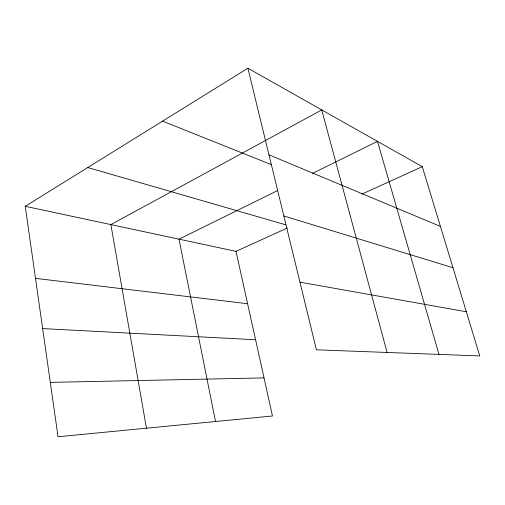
<?xml version="1.0" encoding="UTF-8"?>
<svg xmlns="http://www.w3.org/2000/svg" width="505" height="505" viewBox="0 0 505 505"><rect width="100%" height="100%" fill="white"/><g stroke="black" fill="none" stroke-linecap="round" stroke-linejoin="round"><path stroke-width="0.76" d="M25.25 206.292L236.005 251.351L272.466 415.994L58.031 436.762L25.25 206.292L247.898 68.238L422.281 166.656L479.75 355.93L316.414 349.807L247.898 68.238M277.763 190.511L178.997 239.162L215.521 421.511M312.279 173.512L377.506 141.381L438.978 354.403M236.005 251.351L287.44 227.963M361.814 194.147L422.281 166.656M50.298 382.399L264.027 377.898M42.647 328.585L255.581 339.745M35.502 278.356L247.601 303.72M299.957 282.162L466.336 311.755M87.775 167.527L285.748 224.813M283.842 215.957L452.972 267.738M162.578 121.143L271.658 164.775M268.969 154.827L440.423 226.398M387.089 352.458L321.736 109.907L110.873 224.599L146.456 428.196"/></g></svg>
